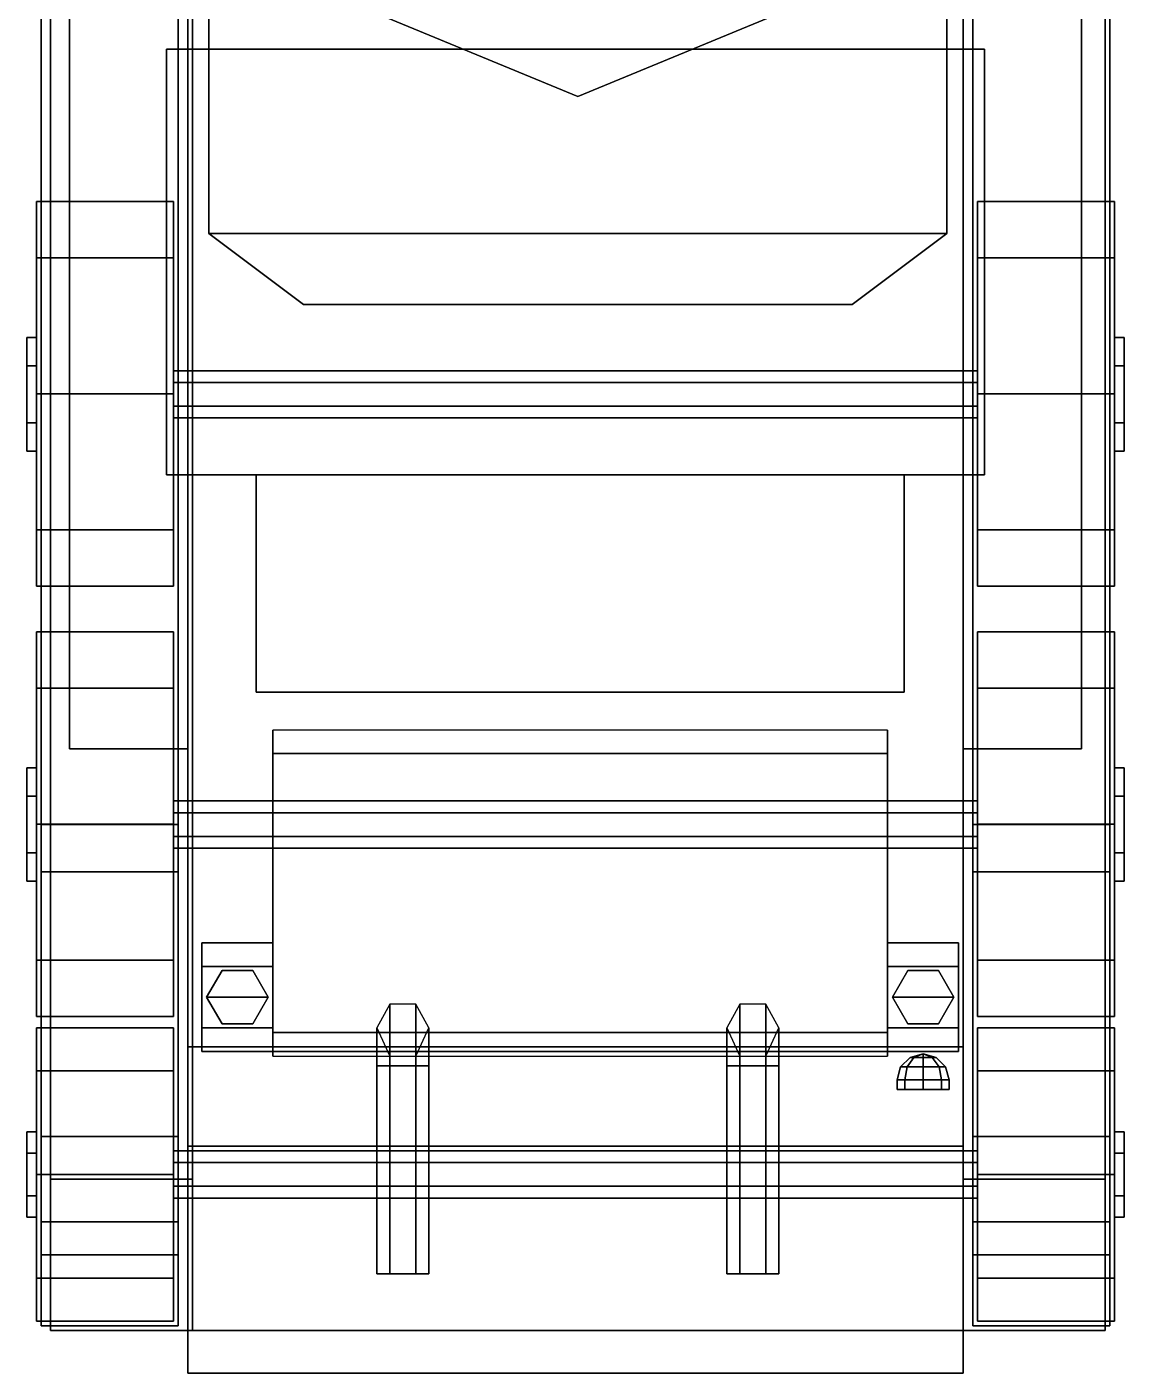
# Model space of a CAD drawing. Header units: millimetres. Extents: x -1.2 to 12.8, y -7.9 to 2.8.
# Drawn here: x -1.165 to 1.155, y -2.92 to -0.073 of the extents above; entities that cross this region are included whole.
import ezdxf

# ---------------------------------------------------------------- set-up
doc = ezdxf.new("R2010")
doc.units = ezdxf.units.MM
for name, color, linetype in [('mudguard', 5, 'Continuous'), ('tracks', 8, 'Continuous'), ('turret', 2, 'Continuous'), ('wheels', 2, 'Continuous')]:
    doc.layers.add(name, color=color, linetype=linetype)

msp = doc.modelspace()

# ---------------------------------------------------------------- linework, layer by layer
for points in [[(-1.075, 0.97, 1.37), (-1.075, 0.97, 1.22), (-1.075, -1.6, 1.22), (-1.075, -1.6, 1.37)], [(-1.075, -1.6, 1.37), (-0.825, -1.6, 1.37), (-0.825, 0.97, 1.37), (-1.075, 0.97, 1.37)], [(1.065, 0.97, 1.37), (0.815, 0.97, 1.37), (0.815, -1.6, 1.37), (1.065, -1.6, 1.37)], [(1.065, -1.6, 1.37), (1.065, -1.6, 1.22), (1.065, 0.97, 1.22), (1.065, 0.97, 1.37)], [(-0.825, 0.96, 0.33), (-0.825, -2.23, 0.33), (-0.825, -2.44, 1.5), (-0.825, 0.96, 1.5)], [(0.815, 0.96, 0.33), (0.815, -2.23, 0.33), (-0.825, -2.23, 0.33), (-0.825, 0.96, 0.33)], [(-0.825, 0.96, 1.5), (-0.825, -2.44, 1.5), (0.815, -2.44, 1.5), (0.815, 0.96, 1.5)], [(0.815, -2.44, 1.5), (0.815, -2.23, 0.33), (0.815, 0.96, 0.33), (0.815, 0.96, 1.5)], [(-0.87, -1.02, 1.57), (0.86, -1.02, 1.57), (0.86, -0.12, 1.57), (-0.87, -0.12, 1.57)], [(-0.87, -0.12, 1.57), (0.86, -0.12, 1.57), (0.86, -0.12, 1.5), (-0.87, -0.12, 1.5)], [(0.86, -0.12, 1.5), (0.86, -1.02, 1.5), (-0.87, -1.02, 1.5), (-0.87, -0.12, 1.5)], [(-0.87, -0.12, 1.5), (-0.87, -1.02, 1.5), (-0.87, -1.02, 1.57), (-0.87, -0.12, 1.57)], [(0.86, -0.12, 1.57), (0.86, -1.02, 1.57), (0.86, -1.02, 1.5), (0.86, -0.12, 1.5)], [(-0.87, -1.02, 1.5), (0.86, -1.02, 1.5), (0.86, -1.02, 1.57), (-0.87, -1.02, 1.57)], [(-0.68, -1.48, 1.57), (0.69, -1.48, 1.57), (0.69, -1.02, 1.57), (-0.68, -1.02, 1.57)], [(-0.68, -1.02, 1.5), (-0.68, -1.48, 1.5), (-0.68, -1.48, 1.57), (-0.68, -1.02, 1.57)], [(0.69, -1.02, 1.57), (0.69, -1.48, 1.57), (0.69, -1.48, 1.5), (0.69, -1.02, 1.5)], [(-0.68, -1.48, 1.5), (0.69, -1.48, 1.5), (0.69, -1.48, 1.57), (-0.68, -1.48, 1.57)], [(-0.645, -1.56, 1.5), (-0.645, -2.25, 1.5), (-0.645, -2.24, 1.6), (-0.645, -1.61, 1.6)], [(0.655, -1.61, 1.6), (0.655, -1.56, 1.5), (-0.645, -1.56, 1.5), (-0.645, -1.61, 1.6)], [(0.655, -2.24, 1.6), (0.655, -2.25, 1.5), (0.655, -1.56, 1.5), (0.655, -1.61, 1.6)], [(-1.075, -1.6, 1.22), (-0.825, -1.6, 1.22), (-0.825, -1.6, 1.37), (-1.075, -1.6, 1.37)], [(0.655, -1.71, 1.65), (0.655, -1.61, 1.6), (-0.645, -1.61, 1.6), (-0.645, -1.71, 1.65)], [(-0.645, -1.61, 1.6), (-0.645, -2.24, 1.6), (-0.645, -2.2, 1.65), (-0.645, -1.71, 1.65)], [(0.655, -2.2, 1.65), (0.655, -2.24, 1.6), (0.655, -1.61, 1.6), (0.655, -1.71, 1.65)], [(0.815, -1.6, 1.37), (0.815, -1.6, 1.22), (1.065, -1.6, 1.22), (1.065, -1.6, 1.37)], [(-0.645, -1.71, 1.65), (-0.645, -2.2, 1.65), (0.655, -2.2, 1.65), (0.655, -1.71, 1.65)], [(-0.795, -2.01, 1.5), (-0.795, -2.24, 1.5), (-0.795, -2.24, 1.59), (-0.795, -2.01, 1.59)], [(-0.645, -2.01, 1.59), (-0.645, -2.01, 1.5), (-0.795, -2.01, 1.5), (-0.795, -2.01, 1.59)], [(-0.645, -2.06, 1.65), (-0.645, -2.01, 1.59), (-0.795, -2.01, 1.59), (-0.795, -2.06, 1.65)], [(-0.795, -2.01, 1.59), (-0.795, -2.24, 1.59), (-0.795, -2.19, 1.65), (-0.795, -2.06, 1.65)], [(0.805, -2.06, 1.65), (0.805, -2.01, 1.59), (0.655, -2.01, 1.59), (0.655, -2.06, 1.65)], [(0.805, -2.01, 1.59), (0.805, -2.01, 1.5), (0.655, -2.01, 1.5), (0.655, -2.01, 1.59)], [(0.805, -2.19, 1.65), (0.805, -2.24, 1.59), (0.805, -2.01, 1.59), (0.805, -2.06, 1.65)], [(0.805, -2.24, 1.59), (0.805, -2.24, 1.5), (0.805, -2.01, 1.5), (0.805, -2.01, 1.59)], [(-0.795, -2.06, 1.65), (-0.795, -2.19, 1.65), (-0.645, -2.19, 1.65), (-0.645, -2.06, 1.65)], [(-0.7525, -2.0687, 1.65), (-0.785, -2.125, 1.65), (-0.785, -2.125, 1.7), (-0.7525, -2.0687, 1.7)], [(-0.785, -2.125, 1.7), (-0.655, -2.125, 1.7), (-0.6875, -2.0687, 1.7), (-0.7525, -2.0687, 1.7)], [(-0.6875, -2.0687, 1.65), (-0.7525, -2.0687, 1.65), (-0.7525, -2.0687, 1.7), (-0.6875, -2.0687, 1.7)], [(-0.655, -2.125, 1.65), (-0.6875, -2.0687, 1.65), (-0.6875, -2.0687, 1.7), (-0.655, -2.125, 1.7)], [(0.655, -2.06, 1.65), (0.655, -2.19, 1.65), (0.805, -2.19, 1.65), (0.805, -2.06, 1.65)], [(0.665, -2.125, 1.7), (0.795, -2.125, 1.7), (0.7625, -2.0687, 1.7), (0.6975, -2.0687, 1.7)], [(0.6975, -2.0687, 1.65), (0.665, -2.125, 1.65), (0.665, -2.125, 1.7), (0.6975, -2.0687, 1.7)], [(0.7625, -2.0687, 1.65), (0.6975, -2.0687, 1.65), (0.6975, -2.0687, 1.7), (0.7625, -2.0687, 1.7)], [(0.795, -2.125, 1.65), (0.7625, -2.0687, 1.65), (0.7625, -2.0687, 1.7), (0.795, -2.125, 1.7)], [(-0.785, -2.125, 1.65), (-0.7525, -2.1813, 1.65), (-0.7525, -2.1813, 1.7), (-0.785, -2.125, 1.7)], [(-0.7525, -2.1813, 1.7), (-0.6875, -2.1813, 1.7), (-0.655, -2.125, 1.7), (-0.785, -2.125, 1.7)], [(-0.6875, -2.1813, 1.65), (-0.655, -2.125, 1.65), (-0.655, -2.125, 1.7), (-0.6875, -2.1813, 1.7)], [(0.6975, -2.1813, 1.7), (0.7625, -2.1813, 1.7), (0.795, -2.125, 1.7), (0.665, -2.125, 1.7)], [(0.665, -2.125, 1.65), (0.6975, -2.1813, 1.65), (0.6975, -2.1813, 1.7), (0.665, -2.125, 1.7)], [(0.7625, -2.1813, 1.65), (0.795, -2.125, 1.65), (0.795, -2.125, 1.7), (0.7625, -2.1813, 1.7)], [(-0.3975, -2.14, 1.5), (-0.425, -2.19, 1.5), (-0.425, -2.27, 1.58), (-0.3975, -2.27, 1.6276)], [(-0.3425, -2.14, 1.5), (-0.3975, -2.14, 1.5), (-0.3975, -2.27, 1.6276), (-0.3425, -2.27, 1.6276)], [(-0.315, -2.19, 1.5), (-0.3425, -2.14, 1.5), (-0.3425, -2.27, 1.6276), (-0.315, -2.27, 1.58)], [(0.3425, -2.14, 1.5), (0.315, -2.19, 1.5), (0.315, -2.27, 1.58), (0.3425, -2.27, 1.6276)], [(0.3975, -2.14, 1.5), (0.3425, -2.14, 1.5), (0.3425, -2.27, 1.6276), (0.3975, -2.27, 1.6276)], [(0.425, -2.19, 1.5), (0.3975, -2.14, 1.5), (0.3975, -2.27, 1.6276), (0.425, -2.27, 1.58)], [(-0.795, -2.19, 1.65), (-0.795, -2.24, 1.59), (-0.645, -2.24, 1.59), (-0.645, -2.19, 1.65)], [(-0.7525, -2.1813, 1.65), (-0.6875, -2.1813, 1.65), (-0.6875, -2.1813, 1.7), (-0.7525, -2.1813, 1.7)], [(-0.425, -2.19, 1.5), (-0.3975, -2.25, 1.5), (-0.3975, -2.27, 1.5324), (-0.425, -2.27, 1.58)], [(-0.3425, -2.25, 1.5), (-0.315, -2.19, 1.5), (-0.315, -2.27, 1.58), (-0.3425, -2.27, 1.5324)], [(0.315, -2.19, 1.5), (0.3425, -2.25, 1.5), (0.3425, -2.27, 1.5324), (0.315, -2.27, 1.58)], [(0.3975, -2.25, 1.5), (0.425, -2.19, 1.5), (0.425, -2.27, 1.58), (0.3975, -2.27, 1.5324)], [(0.655, -2.19, 1.65), (0.655, -2.24, 1.59), (0.805, -2.24, 1.59), (0.805, -2.19, 1.65)], [(0.6975, -2.1813, 1.65), (0.7625, -2.1813, 1.65), (0.7625, -2.1813, 1.7), (0.6975, -2.1813, 1.7)], [(-0.645, -2.2, 1.65), (-0.645, -2.24, 1.6), (0.655, -2.24, 1.6), (0.655, -2.2, 1.65)], [(-0.825, -2.23, 0.33), (-0.825, -2.83, 0.67), (-0.825, -2.92, 1.14), (-0.825, -2.44, 1.5)], [(0.815, -2.23, 0.33), (0.815, -2.83, 0.67), (-0.825, -2.83, 0.67), (-0.825, -2.23, 0.33)], [(-0.795, -2.24, 1.59), (-0.795, -2.24, 1.5), (-0.645, -2.24, 1.5), (-0.645, -2.24, 1.59)], [(-0.645, -2.24, 1.6), (-0.645, -2.25, 1.5), (0.655, -2.25, 1.5), (0.655, -2.24, 1.6)], [(0.655, -2.24, 1.59), (0.655, -2.24, 1.5), (0.805, -2.24, 1.5), (0.805, -2.24, 1.59)], [(0.73, -2.245, 1.595), (0.7025, -2.2524, 1.595), (0.7106, -2.2524, 1.6144), (0.73, -2.245, 1.595)], [(0.73, -2.245, 1.595), (0.7106, -2.2524, 1.5756), (0.7025, -2.2524, 1.595), (0.73, -2.245, 1.595)], [(0.73, -2.245, 1.595), (0.7106, -2.2524, 1.6144), (0.73, -2.2524, 1.6225), (0.73, -2.245, 1.595)], [(0.73, -2.245, 1.595), (0.73, -2.2524, 1.5675), (0.7106, -2.2524, 1.5756), (0.73, -2.245, 1.595)], [(0.73, -2.245, 1.595), (0.73, -2.2524, 1.6225), (0.7494, -2.2524, 1.6144), (0.73, -2.245, 1.595)], [(0.73, -2.245, 1.595), (0.7494, -2.2524, 1.6144), (0.7575, -2.2524, 1.595), (0.73, -2.245, 1.595)], [(0.73, -2.245, 1.595), (0.7575, -2.2524, 1.595), (0.7494, -2.2524, 1.5756), (0.73, -2.245, 1.595)], [(0.73, -2.245, 1.595), (0.7494, -2.2524, 1.5756), (0.73, -2.2524, 1.5675), (0.73, -2.245, 1.595)], [(0.815, -2.92, 1.14), (0.815, -2.83, 0.67), (0.815, -2.23, 0.33), (0.815, -2.44, 1.5)], [(-0.3975, -2.27, 1.6276), (-0.425, -2.27, 1.58), (-0.425, -2.71, 1.58), (-0.3975, -2.71, 1.6276)], [(-0.425, -2.27, 1.58), (-0.3975, -2.27, 1.5324), (-0.3975, -2.71, 1.5324), (-0.425, -2.71, 1.58)], [(-0.3975, -2.25, 1.5), (-0.3425, -2.25, 1.5), (-0.3425, -2.27, 1.5324), (-0.3975, -2.27, 1.5324)], [(-0.3425, -2.27, 1.6276), (-0.3975, -2.27, 1.6276), (-0.3975, -2.71, 1.6276), (-0.3425, -2.71, 1.6276)], [(-0.3975, -2.27, 1.5324), (-0.3425, -2.27, 1.5324), (-0.3425, -2.71, 1.5324), (-0.3975, -2.71, 1.5324)], [(-0.315, -2.27, 1.58), (-0.3425, -2.27, 1.6276), (-0.3425, -2.71, 1.6276), (-0.315, -2.71, 1.58)], [(-0.3425, -2.27, 1.5324), (-0.315, -2.27, 1.58), (-0.315, -2.71, 1.58), (-0.3425, -2.71, 1.5324)], [(0.3425, -2.27, 1.6276), (0.315, -2.27, 1.58), (0.315, -2.71, 1.58), (0.3425, -2.71, 1.6276)], [(0.315, -2.27, 1.58), (0.3425, -2.27, 1.5324), (0.3425, -2.71, 1.5324), (0.315, -2.71, 1.58)], [(0.3425, -2.25, 1.5), (0.3975, -2.25, 1.5), (0.3975, -2.27, 1.5324), (0.3425, -2.27, 1.5324)], [(0.3425, -2.27, 1.5324), (0.3975, -2.27, 1.5324), (0.3975, -2.71, 1.5324), (0.3425, -2.71, 1.5324)], [(0.3975, -2.27, 1.6276), (0.3425, -2.27, 1.6276), (0.3425, -2.71, 1.6276), (0.3975, -2.71, 1.6276)], [(0.425, -2.27, 1.58), (0.3975, -2.27, 1.6276), (0.3975, -2.71, 1.6276), (0.425, -2.71, 1.58)], [(0.3975, -2.27, 1.5324), (0.425, -2.27, 1.58), (0.425, -2.71, 1.58), (0.3975, -2.71, 1.5324)], [(0.6824, -2.2725, 1.595), (0.675, -2.3, 1.595), (0.6911, -2.3, 1.6339), (0.6963, -2.2725, 1.6287)], [(0.6963, -2.2725, 1.5613), (0.6911, -2.3, 1.5561), (0.675, -2.3, 1.595), (0.6824, -2.2725, 1.595)], [(0.7025, -2.2524, 1.595), (0.6824, -2.2725, 1.595), (0.6963, -2.2725, 1.6287), (0.7106, -2.2524, 1.6144)], [(0.7106, -2.2524, 1.5756), (0.6963, -2.2725, 1.5613), (0.6824, -2.2725, 1.595), (0.7025, -2.2524, 1.595)], [(0.6963, -2.2725, 1.6287), (0.6911, -2.3, 1.6339), (0.73, -2.3, 1.65), (0.73, -2.2725, 1.6426)], [(0.73, -2.2725, 1.5474), (0.73, -2.3, 1.54), (0.6911, -2.3, 1.5561), (0.6963, -2.2725, 1.5613)], [(0.7106, -2.2524, 1.6144), (0.6963, -2.2725, 1.6287), (0.73, -2.2725, 1.6426), (0.73, -2.2524, 1.6225)], [(0.73, -2.2524, 1.5675), (0.73, -2.2725, 1.5474), (0.6963, -2.2725, 1.5613), (0.7106, -2.2524, 1.5756)], [(0.73, -2.2524, 1.6225), (0.73, -2.2725, 1.6426), (0.7637, -2.2725, 1.6287), (0.7494, -2.2524, 1.6144)], [(0.7494, -2.2524, 1.5756), (0.7637, -2.2725, 1.5613), (0.73, -2.2725, 1.5474), (0.73, -2.2524, 1.5675)], [(0.73, -2.2725, 1.6426), (0.73, -2.3, 1.65), (0.7689, -2.3, 1.6339), (0.7637, -2.2725, 1.6287)], [(0.7637, -2.2725, 1.5613), (0.7689, -2.3, 1.5561), (0.73, -2.3, 1.54), (0.73, -2.2725, 1.5474)], [(0.7494, -2.2524, 1.6144), (0.7637, -2.2725, 1.6287), (0.7776, -2.2725, 1.595), (0.7575, -2.2524, 1.595)], [(0.7575, -2.2524, 1.595), (0.7776, -2.2725, 1.595), (0.7637, -2.2725, 1.5613), (0.7494, -2.2524, 1.5756)], [(0.7637, -2.2725, 1.6287), (0.7689, -2.3, 1.6339), (0.785, -2.3, 1.595), (0.7776, -2.2725, 1.595)], [(0.7776, -2.2725, 1.595), (0.785, -2.3, 1.595), (0.7689, -2.3, 1.5561), (0.7637, -2.2725, 1.5613)], [(0.6911, -2.3, 1.6339), (0.675, -2.3, 1.595), (0.675, -2.32, 1.595), (0.6911, -2.32, 1.6339)], [(0.675, -2.3, 1.595), (0.6911, -2.3, 1.5561), (0.6911, -2.32, 1.5561), (0.675, -2.32, 1.595)], [(0.73, -2.3, 1.65), (0.6911, -2.3, 1.6339), (0.6911, -2.32, 1.6339), (0.73, -2.32, 1.65)], [(0.6911, -2.3, 1.5561), (0.73, -2.3, 1.54), (0.73, -2.32, 1.54), (0.6911, -2.32, 1.5561)], [(0.7689, -2.3, 1.6339), (0.73, -2.3, 1.65), (0.73, -2.32, 1.65), (0.7689, -2.32, 1.6339)], [(0.73, -2.3, 1.54), (0.7689, -2.3, 1.5561), (0.7689, -2.32, 1.5561), (0.73, -2.32, 1.54)], [(0.785, -2.3, 1.595), (0.7689, -2.3, 1.6339), (0.7689, -2.32, 1.6339), (0.785, -2.32, 1.595)], [(0.7689, -2.3, 1.5561), (0.785, -2.3, 1.595), (0.785, -2.32, 1.595), (0.7689, -2.32, 1.5561)], [(0.73, -2.32, 1.65), (0.6911, -2.32, 1.6339), (0.675, -2.32, 1.595), (0.7689, -2.32, 1.6339)], [(0.7689, -2.32, 1.6339), (0.675, -2.32, 1.595), (0.6911, -2.32, 1.5561), (0.785, -2.32, 1.595)], [(0.785, -2.32, 1.595), (0.6911, -2.32, 1.5561), (0.73, -2.32, 1.54), (0.7689, -2.32, 1.5561)], [(-0.825, -2.44, 1.5), (-0.825, -2.92, 1.14), (0.815, -2.92, 1.14), (0.815, -2.44, 1.5)], [(-0.3425, -2.71, 1.6276), (-0.3975, -2.71, 1.6276), (-0.425, -2.71, 1.58), (-0.315, -2.71, 1.58)], [(-0.315, -2.71, 1.58), (-0.425, -2.71, 1.58), (-0.3975, -2.71, 1.5324), (-0.3425, -2.71, 1.5324)], [(0.3975, -2.71, 1.6276), (0.3425, -2.71, 1.6276), (0.315, -2.71, 1.58), (0.425, -2.71, 1.58)], [(0.425, -2.71, 1.58), (0.315, -2.71, 1.58), (0.3425, -2.71, 1.5324), (0.3975, -2.71, 1.5324)], [(-0.825, -2.92, 1.14), (-0.825, -2.83, 0.67), (0.815, -2.83, 0.67), (0.815, -2.92, 1.14)]]:
    msp.add_3dface(points)
at = {"layer": 'mudguard'}
for points in [[(-0.815, 0.96, 1.22), (-1.115, 0.96, 1.22), (-1.115, -2.51, 1.22), (-0.815, -2.51, 1.22)], [(-1.115, -2.51, 1.22), (-1.115, 0.96, 1.22), (-0.815, 0.96, 1.22), (-0.815, -2.51, 1.22)], [(1.115, -2.51, 1.22), (1.115, 0.96, 1.22), (0.815, 0.96, 1.22), (0.815, -2.51, 1.22)], [(0.815, 0.96, 1.22), (1.115, 0.96, 1.22), (1.115, -2.51, 1.22), (0.815, -2.51, 1.22)], [(-1.115, -2.51, 1.22), (-1.115, -2.83, 0.96), (-0.815, -2.83, 0.96), (-0.815, -2.51, 1.22)], [(-0.815, -2.83, 0.96), (-1.115, -2.83, 0.96), (-1.115, -2.51, 1.22), (-0.815, -2.51, 1.22)], [(1.115, -2.51, 1.22), (1.115, -2.83, 0.96), (0.815, -2.83, 0.96), (0.815, -2.51, 1.22)], [(0.815, -2.83, 0.96), (1.115, -2.83, 0.96), (1.115, -2.51, 1.22), (0.815, -2.51, 1.22)]]:
    msp.add_3dface(points, dxfattribs=at)
at = {"layer": 'tracks'}
for points in [[(-1.135, -1.86), (-0.845, -1.86), (-0.845, 1.65), (-1.135, 1.65)], [(-0.845, 1.65), (-0.845, -1.86), (-1.135, -1.86), (-1.135, 1.65)], [(1.125, 1.65), (1.125, -1.86), (0.835, -1.86), (0.835, 1.65)], [(0.835, -1.86), (1.125, -1.86), (1.125, 1.65), (0.835, 1.65)], [(-0.845, -1.76, 0.84), (-0.845, 1.58, 0.84), (-1.135, 1.58, 0.84), (-1.135, -1.76, 0.84)], [(-1.135, 1.58, 0.84), (-0.845, 1.58, 0.84), (-0.845, -1.76, 0.84), (-1.135, -1.76, 0.84)], [(1.125, -1.76, 0.84), (1.125, 1.58, 0.84), (0.835, 1.58, 0.84), (0.835, -1.76, 0.84)], [(0.835, 1.58, 0.84), (1.125, 1.58, 0.84), (1.125, -1.76, 0.84), (0.835, -1.76, 0.84)], [(-1.135, -1.76, 0.84), (-0.845, -1.76, 0.84), (-0.845, -2.42, 0.91), (-1.135, -2.42, 0.91)], [(-0.845, -2.42, 0.91), (-0.845, -1.76, 0.84), (-1.135, -1.76, 0.84), (-1.135, -2.42, 0.91)], [(0.835, -1.76, 0.84), (1.125, -1.76, 0.84), (1.125, -2.42, 0.91), (0.835, -2.42, 0.91)], [(1.125, -2.42, 0.91), (1.125, -1.76, 0.84), (0.835, -1.76, 0.84), (0.835, -2.42, 0.91)], [(-0.845, -1.86), (-0.845, -2.6, 0.24), (-1.135, -2.6, 0.24), (-1.135, -1.86)], [(-1.135, -2.6, 0.24), (-0.845, -2.6, 0.24), (-0.845, -1.86), (-1.135, -1.86)], [(1.125, -1.86), (1.125, -2.6, 0.24), (0.835, -2.6, 0.24), (0.835, -1.86)], [(0.835, -2.6, 0.24), (1.125, -2.6, 0.24), (1.125, -1.86), (0.835, -1.86)], [(-0.845, -2.67, 0.86), (-0.845, -2.42, 0.91), (-1.135, -2.42, 0.91), (-1.135, -2.67, 0.86)], [(-1.135, -2.42, 0.91), (-0.845, -2.42, 0.91), (-0.845, -2.67, 0.86), (-1.135, -2.67, 0.86)], [(1.125, -2.67, 0.86), (1.125, -2.42, 0.91), (0.835, -2.42, 0.91), (0.835, -2.67, 0.86)], [(0.835, -2.42, 0.91), (1.125, -2.42, 0.91), (1.125, -2.67, 0.86), (0.835, -2.67, 0.86)], [(-1.135, -2.82, 0.4), (-0.845, -2.82, 0.4), (-0.845, -2.6, 0.24), (-1.135, -2.6, 0.24)], [(-0.845, -2.6, 0.24), (-0.845, -2.82, 0.4), (-1.135, -2.82, 0.4), (-1.135, -2.6, 0.24)], [(0.835, -2.82, 0.4), (1.125, -2.82, 0.4), (1.125, -2.6, 0.24), (0.835, -2.6, 0.24)], [(1.125, -2.6, 0.24), (1.125, -2.82, 0.4), (0.835, -2.82, 0.4), (0.835, -2.6, 0.24)], [(-1.135, -2.67, 0.86), (-0.845, -2.67, 0.86), (-0.845, -2.82, 0.66), (-1.135, -2.82, 0.66)], [(-0.845, -2.82, 0.66), (-0.845, -2.67, 0.86), (-1.135, -2.67, 0.86), (-1.135, -2.82, 0.66)], [(0.835, -2.67, 0.86), (1.125, -2.67, 0.86), (1.125, -2.82, 0.66), (0.835, -2.82, 0.66)], [(1.125, -2.82, 0.66), (1.125, -2.67, 0.86), (0.835, -2.67, 0.86), (0.835, -2.82, 0.66)], [(-0.845, -2.82, 0.4), (-0.845, -2.82, 0.66), (-1.135, -2.82, 0.66), (-1.135, -2.82, 0.4)], [(-1.135, -2.82, 0.66), (-0.845, -2.82, 0.66), (-0.845, -2.82, 0.4), (-1.135, -2.82, 0.4)], [(1.125, -2.82, 0.4), (1.125, -2.82, 0.66), (0.835, -2.82, 0.66), (0.835, -2.82, 0.4)], [(0.835, -2.82, 0.66), (1.125, -2.82, 0.66), (1.125, -2.82, 0.4), (0.835, -2.82, 0.4)]]:
    msp.add_3dface(points, dxfattribs=at)
at = {"layer": 'turret'}
for points in [[(-0.78, 0.51, 1.635), (-0.78, -0.51, 1.635), (-0.78, -0.51, 2.64), (-0.78, 0.51, 2.64)], [(0.78, 0.51, 1.635), (0.78, -0.51, 1.635), (-0.78, -0.51, 1.635), (-0.78, 0.51, 1.635)], [(-0.78, 0.51, 2.64), (-0.78, -0.51, 2.64), (0.78, -0.51, 2.64), (0.78, 0.51, 2.64)], [(0.78, -0.51, 2.64), (0.78, -0.51, 1.635), (0.78, 0.51, 1.635), (0.78, 0.51, 2.64)], [(-0.5162, -0.0062, 1.5), (0, -0.22, 1.5), (0, -0.22, 1.635), (-0.5162, -0.0062, 1.635)], [(0, -0.22, 1.5), (0.5162, -0.0062, 1.5), (0.5162, -0.0062, 1.635), (0, -0.22, 1.635)], [(-0.78, -0.51, 1.635), (-0.58, -0.66, 1.635), (-0.58, -0.66, 2.635), (-0.78, -0.51, 2.64)], [(0.78, -0.51, 1.635), (0.58, -0.66, 1.635), (-0.58, -0.66, 1.635), (-0.78, -0.51, 1.635)], [(-0.78, -0.51, 2.64), (-0.58, -0.66, 2.635), (0.58, -0.66, 2.635), (0.78, -0.51, 2.64)], [(0.58, -0.66, 2.635), (0.58, -0.66, 1.635), (0.78, -0.51, 1.635), (0.78, -0.51, 2.64)], [(-0.58, -0.66, 2.635), (-0.58, -0.66, 1.635), (0.58, -0.66, 1.635), (0.58, -0.66, 2.635)]]:
    msp.add_3dface(points, dxfattribs=at)
at = {"layer": 'wheels'}
for points in [[(-1.145, -1.256, 0.412), (-1.145, -0.5612, 0.6998), (-1.145, -0.442, 0.412), (-1.145, -1.1368, 0.1242)], [(-0.855, -0.5612, 0.6998), (-0.855, -0.442, 0.412), (-1.145, -0.442, 0.412), (-1.145, -0.5612, 0.6998)], [(-1.145, -1.1368, 0.1242), (-1.145, -0.442, 0.412), (-1.145, -0.5612, 0.1242), (-1.145, -0.849, 0.005)], [(-0.855, -0.442, 0.412), (-0.855, -0.5612, 0.1242), (-1.145, -0.5612, 0.1242), (-1.145, -0.442, 0.412)], [(-0.855, -1.256, 0.412), (-0.855, -0.5612, 0.1242), (-0.855, -0.442, 0.412), (-0.855, -1.1368, 0.6998)], [(-0.855, -1.1368, 0.6998), (-0.855, -0.442, 0.412), (-0.855, -0.5612, 0.6998), (-0.855, -0.849, 0.819)], [(1.135, -0.5612, 0.6998), (1.135, -0.442, 0.412), (0.845, -0.442, 0.412), (0.845, -0.5612, 0.6998)], [(0.845, -1.256, 0.412), (0.845, -0.5612, 0.6998), (0.845, -0.442, 0.412), (0.845, -1.1368, 0.1242)], [(0.845, -1.1368, 0.1242), (0.845, -0.442, 0.412), (0.845, -0.5612, 0.1242), (0.845, -0.849, 0.005)], [(1.135, -0.442, 0.412), (1.135, -0.5612, 0.1242), (0.845, -0.5612, 0.1242), (0.845, -0.442, 0.412)], [(1.135, -1.1368, 0.6998), (1.135, -0.442, 0.412), (1.135, -0.5612, 0.6998), (1.135, -0.849, 0.819)], [(1.135, -1.256, 0.412), (1.135, -0.5612, 0.1242), (1.135, -0.442, 0.412), (1.135, -1.1368, 0.6998)], [(-1.145, -1.1368, 0.6998), (-1.145, -0.849, 0.819), (-1.145, -0.5612, 0.6998), (-1.145, -1.256, 0.412)], [(-0.855, -0.5612, 0.1242), (-0.855, -0.849, 0.005), (-1.145, -0.849, 0.005), (-1.145, -0.5612, 0.1242)], [(-0.855, -0.849, 0.819), (-0.855, -0.5612, 0.6998), (-1.145, -0.5612, 0.6998), (-1.145, -0.849, 0.819)], [(-0.855, -1.1368, 0.1242), (-0.855, -0.849, 0.005), (-0.855, -0.5612, 0.1242), (-0.855, -1.256, 0.412)], [(0.845, -1.1368, 0.6998), (0.845, -0.849, 0.819), (0.845, -0.5612, 0.6998), (0.845, -1.256, 0.412)], [(1.135, -0.5612, 0.1242), (1.135, -0.849, 0.005), (0.845, -0.849, 0.005), (0.845, -0.5612, 0.1242)], [(1.135, -0.849, 0.819), (1.135, -0.5612, 0.6998), (0.845, -0.5612, 0.6998), (0.845, -0.849, 0.819)], [(1.135, -1.1368, 0.1242), (1.135, -0.849, 0.005), (1.135, -0.5612, 0.1242), (1.135, -1.256, 0.412)], [(-1.145, -0.79, 0.5139), (-1.145, -0.73, 0.41), (-1.165, -0.73, 0.41), (-1.165, -0.79, 0.5139)], [(-1.165, -0.91, 0.5139), (-1.165, -0.79, 0.5139), (-1.165, -0.73, 0.41), (-1.165, -0.97, 0.41)], [(-1.145, -0.73, 0.41), (-1.145, -0.79, 0.3061), (-1.165, -0.79, 0.3061), (-1.165, -0.73, 0.41)], [(-1.165, -0.97, 0.41), (-1.165, -0.73, 0.41), (-1.165, -0.79, 0.3061), (-1.165, -0.91, 0.3061)], [(1.155, -0.79, 0.5139), (1.155, -0.73, 0.41), (1.135, -0.73, 0.41), (1.135, -0.79, 0.5139)], [(1.155, -0.73, 0.41), (1.155, -0.79, 0.3061), (1.135, -0.79, 0.3061), (1.135, -0.73, 0.41)], [(1.155, -0.97, 0.41), (1.155, -0.73, 0.41), (1.155, -0.79, 0.5139), (1.155, -0.91, 0.5139)], [(1.155, -0.91, 0.3061), (1.155, -0.79, 0.3061), (1.155, -0.73, 0.41), (1.155, -0.97, 0.41)], [(-1.145, -0.79, 0.3061), (-1.145, -0.91, 0.3061), (-1.165, -0.91, 0.3061), (-1.165, -0.79, 0.3061)], [(-1.145, -0.91, 0.5139), (-1.145, -0.79, 0.5139), (-1.165, -0.79, 0.5139), (-1.165, -0.91, 0.5139)], [(1.155, -0.79, 0.3061), (1.155, -0.91, 0.3061), (1.135, -0.91, 0.3061), (1.135, -0.79, 0.3061)], [(1.155, -0.91, 0.5139), (1.155, -0.79, 0.5139), (1.135, -0.79, 0.5139), (1.135, -0.91, 0.5139)], [(0.845, -0.825, 0.4533), (0.845, -0.8, 0.41), (-0.855, -0.8, 0.41), (-0.855, -0.825, 0.4533)], [(0.845, -0.8, 0.41), (0.845, -0.825, 0.3667), (-0.855, -0.825, 0.3667), (-0.855, -0.8, 0.41)], [(0.845, -0.875, 0.4533), (0.845, -0.825, 0.4533), (-0.855, -0.825, 0.4533), (-0.855, -0.875, 0.4533)], [(0.845, -0.825, 0.3667), (0.845, -0.875, 0.3667), (-0.855, -0.875, 0.3667), (-0.855, -0.825, 0.3667)], [(-0.855, -0.849, 0.005), (-0.855, -1.1368, 0.1242), (-1.145, -1.1368, 0.1242), (-1.145, -0.849, 0.005)], [(-0.855, -1.1368, 0.6998), (-0.855, -0.849, 0.819), (-1.145, -0.849, 0.819), (-1.145, -1.1368, 0.6998)], [(1.135, -0.849, 0.005), (1.135, -1.1368, 0.1242), (0.845, -1.1368, 0.1242), (0.845, -0.849, 0.005)], [(1.135, -1.1368, 0.6998), (1.135, -0.849, 0.819), (0.845, -0.849, 0.819), (0.845, -1.1368, 0.6998)], [(0.845, -0.9, 0.41), (0.845, -0.875, 0.4533), (-0.855, -0.875, 0.4533), (-0.855, -0.9, 0.41)], [(0.845, -0.875, 0.3667), (0.845, -0.9, 0.41), (-0.855, -0.9, 0.41), (-0.855, -0.875, 0.3667)], [(-1.145, -0.97, 0.41), (-1.145, -0.91, 0.5139), (-1.165, -0.91, 0.5139), (-1.165, -0.97, 0.41)], [(-1.145, -0.91, 0.3061), (-1.145, -0.97, 0.41), (-1.165, -0.97, 0.41), (-1.165, -0.91, 0.3061)], [(1.155, -0.97, 0.41), (1.155, -0.91, 0.5139), (1.135, -0.91, 0.5139), (1.135, -0.97, 0.41)], [(1.155, -0.91, 0.3061), (1.155, -0.97, 0.41), (1.135, -0.97, 0.41), (1.135, -0.91, 0.3061)], [(-0.855, -1.256, 0.412), (-0.855, -1.1368, 0.6998), (-1.145, -1.1368, 0.6998), (-1.145, -1.256, 0.412)], [(-0.855, -1.1368, 0.1242), (-0.855, -1.256, 0.412), (-1.145, -1.256, 0.412), (-1.145, -1.1368, 0.1242)], [(1.135, -1.256, 0.412), (1.135, -1.1368, 0.6998), (0.845, -1.1368, 0.6998), (0.845, -1.256, 0.412)], [(1.135, -1.1368, 0.1242), (1.135, -1.256, 0.412), (0.845, -1.256, 0.412), (0.845, -1.1368, 0.1242)], [(-0.855, -1.4712, 0.6998), (-0.855, -1.352, 0.412), (-1.145, -1.352, 0.412), (-1.145, -1.4712, 0.6998)], [(-1.145, -2.166, 0.412), (-1.145, -1.4712, 0.6998), (-1.145, -1.352, 0.412), (-1.145, -2.0468, 0.1242)], [(-1.145, -2.0468, 0.1242), (-1.145, -1.352, 0.412), (-1.145, -1.4712, 0.1242), (-1.145, -1.759, 0.005)], [(-0.855, -1.352, 0.412), (-0.855, -1.4712, 0.1242), (-1.145, -1.4712, 0.1242), (-1.145, -1.352, 0.412)], [(-0.855, -2.0468, 0.6998), (-0.855, -1.352, 0.412), (-0.855, -1.4712, 0.6998), (-0.855, -1.759, 0.819)], [(-0.855, -2.166, 0.412), (-0.855, -1.4712, 0.1242), (-0.855, -1.352, 0.412), (-0.855, -2.0468, 0.6998)], [(0.845, -2.166, 0.412), (0.845, -1.4712, 0.6998), (0.845, -1.352, 0.412), (0.845, -2.0468, 0.1242)], [(1.135, -1.4712, 0.6998), (1.135, -1.352, 0.412), (0.845, -1.352, 0.412), (0.845, -1.4712, 0.6998)], [(0.845, -2.0468, 0.1242), (0.845, -1.352, 0.412), (0.845, -1.4712, 0.1242), (0.845, -1.759, 0.005)], [(1.135, -1.352, 0.412), (1.135, -1.4712, 0.1242), (0.845, -1.4712, 0.1242), (0.845, -1.352, 0.412)], [(1.135, -2.166, 0.412), (1.135, -1.4712, 0.1242), (1.135, -1.352, 0.412), (1.135, -2.0468, 0.6998)], [(1.135, -2.0468, 0.6998), (1.135, -1.352, 0.412), (1.135, -1.4712, 0.6998), (1.135, -1.759, 0.819)], [(-1.145, -2.0468, 0.6998), (-1.145, -1.759, 0.819), (-1.145, -1.4712, 0.6998), (-1.145, -2.166, 0.412)], [(-0.855, -1.4712, 0.1242), (-0.855, -1.759, 0.005), (-1.145, -1.759, 0.005), (-1.145, -1.4712, 0.1242)], [(-0.855, -1.759, 0.819), (-0.855, -1.4712, 0.6998), (-1.145, -1.4712, 0.6998), (-1.145, -1.759, 0.819)], [(-0.855, -2.0468, 0.1242), (-0.855, -1.759, 0.005), (-0.855, -1.4712, 0.1242), (-0.855, -2.166, 0.412)], [(0.845, -2.0468, 0.6998), (0.845, -1.759, 0.819), (0.845, -1.4712, 0.6998), (0.845, -2.166, 0.412)], [(1.135, -1.4712, 0.1242), (1.135, -1.759, 0.005), (0.845, -1.759, 0.005), (0.845, -1.4712, 0.1242)], [(1.135, -1.759, 0.819), (1.135, -1.4712, 0.6998), (0.845, -1.4712, 0.6998), (0.845, -1.759, 0.819)], [(1.135, -2.0468, 0.1242), (1.135, -1.759, 0.005), (1.135, -1.4712, 0.1242), (1.135, -2.166, 0.412)], [(-1.165, -1.82, 0.5139), (-1.165, -1.7, 0.5139), (-1.165, -1.64, 0.41), (-1.165, -1.88, 0.41)], [(-1.145, -1.7, 0.5139), (-1.145, -1.64, 0.41), (-1.165, -1.64, 0.41), (-1.165, -1.7, 0.5139)], [(-1.165, -1.88, 0.41), (-1.165, -1.64, 0.41), (-1.165, -1.7, 0.3061), (-1.165, -1.82, 0.3061)], [(-1.145, -1.64, 0.41), (-1.145, -1.7, 0.3061), (-1.165, -1.7, 0.3061), (-1.165, -1.64, 0.41)], [(1.155, -1.7, 0.5139), (1.155, -1.64, 0.41), (1.135, -1.64, 0.41), (1.135, -1.7, 0.5139)], [(1.155, -1.64, 0.41), (1.155, -1.7, 0.3061), (1.135, -1.7, 0.3061), (1.135, -1.64, 0.41)], [(1.155, -1.88, 0.41), (1.155, -1.64, 0.41), (1.155, -1.7, 0.5139), (1.155, -1.82, 0.5139)], [(1.155, -1.82, 0.3061), (1.155, -1.7, 0.3061), (1.155, -1.64, 0.41), (1.155, -1.88, 0.41)], [(-1.145, -1.7, 0.3061), (-1.145, -1.82, 0.3061), (-1.165, -1.82, 0.3061), (-1.165, -1.7, 0.3061)], [(-1.145, -1.82, 0.5139), (-1.145, -1.7, 0.5139), (-1.165, -1.7, 0.5139), (-1.165, -1.82, 0.5139)], [(1.155, -1.7, 0.3061), (1.155, -1.82, 0.3061), (1.135, -1.82, 0.3061), (1.135, -1.7, 0.3061)], [(1.155, -1.82, 0.5139), (1.155, -1.7, 0.5139), (1.135, -1.7, 0.5139), (1.135, -1.82, 0.5139)], [(0.845, -1.71, 0.41), (0.845, -1.735, 0.3667), (-0.855, -1.735, 0.3667), (-0.855, -1.71, 0.41)], [(0.845, -1.735, 0.4533), (0.845, -1.71, 0.41), (-0.855, -1.71, 0.41), (-0.855, -1.735, 0.4533)], [(0.845, -1.735, 0.3667), (0.845, -1.785, 0.3667), (-0.855, -1.785, 0.3667), (-0.855, -1.735, 0.3667)], [(0.845, -1.785, 0.4533), (0.845, -1.735, 0.4533), (-0.855, -1.735, 0.4533), (-0.855, -1.785, 0.4533)], [(-0.855, -1.759, 0.005), (-0.855, -2.0468, 0.1242), (-1.145, -2.0468, 0.1242), (-1.145, -1.759, 0.005)], [(-0.855, -2.0468, 0.6998), (-0.855, -1.759, 0.819), (-1.145, -1.759, 0.819), (-1.145, -2.0468, 0.6998)], [(1.135, -1.759, 0.005), (1.135, -2.0468, 0.1242), (0.845, -2.0468, 0.1242), (0.845, -1.759, 0.005)], [(1.135, -2.0468, 0.6998), (1.135, -1.759, 0.819), (0.845, -1.759, 0.819), (0.845, -2.0468, 0.6998)], [(0.845, -1.785, 0.3667), (0.845, -1.81, 0.41), (-0.855, -1.81, 0.41), (-0.855, -1.785, 0.3667)], [(0.845, -1.81, 0.41), (0.845, -1.785, 0.4533), (-0.855, -1.785, 0.4533), (-0.855, -1.81, 0.41)], [(-1.145, -1.88, 0.41), (-1.145, -1.82, 0.5139), (-1.165, -1.82, 0.5139), (-1.165, -1.88, 0.41)], [(-1.145, -1.82, 0.3061), (-1.145, -1.88, 0.41), (-1.165, -1.88, 0.41), (-1.165, -1.82, 0.3061)], [(1.155, -1.88, 0.41), (1.155, -1.82, 0.5139), (1.135, -1.82, 0.5139), (1.135, -1.88, 0.41)], [(1.155, -1.82, 0.3061), (1.155, -1.88, 0.41), (1.135, -1.88, 0.41), (1.135, -1.82, 0.3061)], [(-0.855, -2.166, 0.412), (-0.855, -2.0468, 0.6998), (-1.145, -2.0468, 0.6998), (-1.145, -2.166, 0.412)], [(-0.855, -2.0468, 0.1242), (-0.855, -2.166, 0.412), (-1.145, -2.166, 0.412), (-1.145, -2.0468, 0.1242)], [(1.135, -2.166, 0.412), (1.135, -2.0468, 0.6998), (0.845, -2.0468, 0.6998), (0.845, -2.166, 0.412)], [(1.135, -2.0468, 0.1242), (1.135, -2.166, 0.412), (0.845, -2.166, 0.412), (0.845, -2.0468, 0.1242)], [(-0.855, -2.2808, 0.7892), (-0.855, -2.19, 0.57), (-1.145, -2.19, 0.57), (-1.145, -2.2808, 0.7892)], [(-0.855, -2.19, 0.57), (-0.855, -2.2808, 0.3508), (-1.145, -2.2808, 0.3508), (-1.145, -2.19, 0.57)], [(-1.145, -2.81, 0.57), (-1.145, -2.2808, 0.7892), (-1.145, -2.19, 0.57), (-1.145, -2.7192, 0.3508)], [(-1.145, -2.7192, 0.3508), (-1.145, -2.19, 0.57), (-1.145, -2.2808, 0.3508), (-1.145, -2.5, 0.26)], [(-0.855, -2.7192, 0.3508), (-0.855, -2.19, 0.57), (-0.855, -2.2808, 0.7892), (-0.855, -2.81, 0.57)], [(-0.855, -2.5, 0.26), (-0.855, -2.2808, 0.3508), (-0.855, -2.19, 0.57), (-0.855, -2.7192, 0.3508)], [(0.845, -2.2808, 0.3508), (0.845, -2.19, 0.57), (1.135, -2.19, 0.57), (1.135, -2.2808, 0.3508)], [(0.845, -2.2808, 0.3508), (0.845, -2.81, 0.57), (0.845, -2.7192, 0.7892), (0.845, -2.19, 0.57)], [(0.845, -2.19, 0.57), (0.845, -2.2808, 0.7892), (1.135, -2.2808, 0.7892), (1.135, -2.19, 0.57)], [(0.845, -2.19, 0.57), (0.845, -2.7192, 0.7892), (0.845, -2.5, 0.88), (0.845, -2.2808, 0.7892)], [(1.135, -2.19, 0.57), (1.135, -2.7192, 0.7892), (1.135, -2.81, 0.57), (1.135, -2.2808, 0.3508)], [(1.135, -2.2808, 0.7892), (1.135, -2.5, 0.88), (1.135, -2.7192, 0.7892), (1.135, -2.19, 0.57)], [(-0.855, -2.5, 0.88), (-0.855, -2.2808, 0.7892), (-1.145, -2.2808, 0.7892), (-1.145, -2.5, 0.88)], [(-0.855, -2.2808, 0.3508), (-0.855, -2.5, 0.26), (-1.145, -2.5, 0.26), (-1.145, -2.2808, 0.3508)], [(-1.145, -2.7192, 0.7892), (-1.145, -2.5, 0.88), (-1.145, -2.2808, 0.7892), (-1.145, -2.81, 0.57)], [(-0.855, -2.81, 0.57), (-0.855, -2.2808, 0.7892), (-0.855, -2.5, 0.88), (-0.855, -2.7192, 0.7892)], [(0.845, -2.5, 0.26), (0.845, -2.7192, 0.3508), (0.845, -2.81, 0.57), (0.845, -2.2808, 0.3508)], [(0.845, -2.5, 0.26), (0.845, -2.2808, 0.3508), (1.135, -2.2808, 0.3508), (1.135, -2.5, 0.26)], [(0.845, -2.2808, 0.7892), (0.845, -2.5, 0.88), (1.135, -2.5, 0.88), (1.135, -2.2808, 0.7892)], [(1.135, -2.2808, 0.3508), (1.135, -2.81, 0.57), (1.135, -2.7192, 0.3508), (1.135, -2.5, 0.26)], [(-1.145, -2.455, 0.6479), (-1.145, -2.41, 0.57), (-1.165, -2.41, 0.57), (-1.165, -2.455, 0.6479)], [(-1.145, -2.41, 0.57), (-1.145, -2.455, 0.4921), (-1.165, -2.455, 0.4921), (-1.165, -2.41, 0.57)], [(-1.165, -2.545, 0.6479), (-1.165, -2.455, 0.6479), (-1.165, -2.41, 0.57), (-1.165, -2.59, 0.57)], [(-1.165, -2.59, 0.57), (-1.165, -2.41, 0.57), (-1.165, -2.455, 0.4921), (-1.165, -2.545, 0.4921)], [(1.135, -2.455, 0.4921), (1.135, -2.41, 0.57), (1.155, -2.41, 0.57), (1.155, -2.455, 0.4921)], [(1.135, -2.41, 0.57), (1.135, -2.455, 0.6479), (1.155, -2.455, 0.6479), (1.155, -2.41, 0.57)], [(1.155, -2.41, 0.57), (1.155, -2.59, 0.57), (1.155, -2.545, 0.4921), (1.155, -2.455, 0.4921)], [(1.155, -2.455, 0.6479), (1.155, -2.545, 0.6479), (1.155, -2.59, 0.57), (1.155, -2.41, 0.57)], [(-1.145, -2.545, 0.6479), (-1.145, -2.455, 0.6479), (-1.165, -2.455, 0.6479), (-1.165, -2.545, 0.6479)], [(-1.145, -2.455, 0.4921), (-1.145, -2.545, 0.4921), (-1.165, -2.545, 0.4921), (-1.165, -2.455, 0.4921)], [(0.845, -2.475, 0.6133), (0.845, -2.45, 0.57), (-0.855, -2.45, 0.57), (-0.855, -2.475, 0.6133)], [(0.845, -2.45, 0.57), (0.845, -2.475, 0.5267), (-0.855, -2.475, 0.5267), (-0.855, -2.45, 0.57)], [(0.845, -2.525, 0.6133), (0.845, -2.475, 0.6133), (-0.855, -2.475, 0.6133), (-0.855, -2.525, 0.6133)], [(0.845, -2.475, 0.5267), (0.845, -2.525, 0.5267), (-0.855, -2.525, 0.5267), (-0.855, -2.475, 0.5267)], [(1.135, -2.545, 0.4921), (1.135, -2.455, 0.4921), (1.155, -2.455, 0.4921), (1.155, -2.545, 0.4921)], [(1.135, -2.455, 0.6479), (1.135, -2.545, 0.6479), (1.155, -2.545, 0.6479), (1.155, -2.455, 0.6479)], [(-0.855, -2.7192, 0.7892), (-0.855, -2.5, 0.88), (-1.145, -2.5, 0.88), (-1.145, -2.7192, 0.7892)], [(-0.855, -2.5, 0.26), (-0.855, -2.7192, 0.3508), (-1.145, -2.7192, 0.3508), (-1.145, -2.5, 0.26)], [(0.845, -2.7192, 0.3508), (0.845, -2.5, 0.26), (1.135, -2.5, 0.26), (1.135, -2.7192, 0.3508)], [(0.845, -2.5, 0.88), (0.845, -2.7192, 0.7892), (1.135, -2.7192, 0.7892), (1.135, -2.5, 0.88)], [(0.845, -2.55, 0.57), (0.845, -2.525, 0.6133), (-0.855, -2.525, 0.6133), (-0.855, -2.55, 0.57)], [(0.845, -2.525, 0.5267), (0.845, -2.55, 0.57), (-0.855, -2.55, 0.57), (-0.855, -2.525, 0.5267)], [(-1.145, -2.59, 0.57), (-1.145, -2.545, 0.6479), (-1.165, -2.545, 0.6479), (-1.165, -2.59, 0.57)], [(-1.145, -2.545, 0.4921), (-1.145, -2.59, 0.57), (-1.165, -2.59, 0.57), (-1.165, -2.545, 0.4921)], [(1.135, -2.59, 0.57), (1.135, -2.545, 0.4921), (1.155, -2.545, 0.4921), (1.155, -2.59, 0.57)], [(1.135, -2.545, 0.6479), (1.135, -2.59, 0.57), (1.155, -2.59, 0.57), (1.155, -2.545, 0.6479)], [(-0.855, -2.81, 0.57), (-0.855, -2.7192, 0.7892), (-1.145, -2.7192, 0.7892), (-1.145, -2.81, 0.57)], [(-0.855, -2.7192, 0.3508), (-0.855, -2.81, 0.57), (-1.145, -2.81, 0.57), (-1.145, -2.7192, 0.3508)], [(0.845, -2.81, 0.57), (0.845, -2.7192, 0.3508), (1.135, -2.7192, 0.3508), (1.135, -2.81, 0.57)], [(0.845, -2.7192, 0.7892), (0.845, -2.81, 0.57), (1.135, -2.81, 0.57), (1.135, -2.7192, 0.7892)]]:
    msp.add_3dface(points, dxfattribs=at)

doc.saveas('drawing.dxf')
